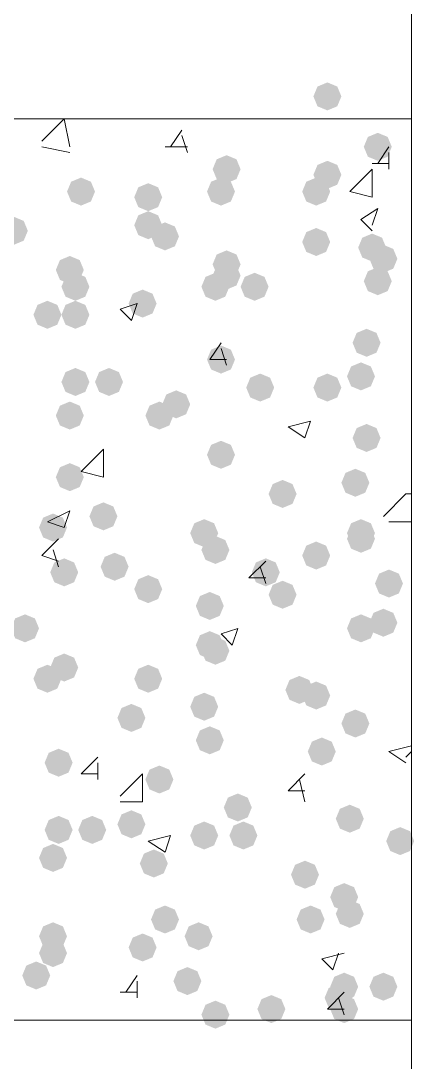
# Model space of a CAD drawing. Header units: millimetres. Extents: x 29 to 95071, y 20 to 67221.
# Drawn here: x 10563 to 10911, y 37320 to 38242 of the extents above; entities that cross this region are included whole.
import ezdxf

# ---------------------------------------------------------------- set-up
doc = ezdxf.new("R2010")
doc.units = ezdxf.units.MM

msp = doc.modelspace()

# ---------------------------------------------------------------- hatches: boundary and pattern name
h = msp.add_hatch(color=7)
h.dxf.hatch_style = 2
h.paths.add_polyline_path([(10834.36, 38162.83), (10825.61, 38166.47), (10821.97, 38175.22), (10825.61, 38183.97), (10834.36, 38187.61), (10843.11, 38183.97), (10846.75, 38175.22), (10843.11, 38166.47)])
h = msp.add_hatch(color=7)
h.dxf.hatch_style = 2
h.paths.add_polyline_path([(10878.97, 38118.22), (10870.22, 38121.86), (10866.58, 38130.61), (10870.22, 38139.36), (10878.97, 38143), (10887.72, 38139.36), (10891.36, 38130.61), (10887.72, 38121.86)])
h = msp.add_hatch(color=7)
h.dxf.hatch_style = 2
h.paths.add_polyline_path([(10745.14, 38098.39), (10736.39, 38102.04), (10732.75, 38110.79), (10736.39, 38119.54), (10745.14, 38123.18), (10753.89, 38119.54), (10757.53, 38110.79), (10753.89, 38102.04)])
h = msp.add_hatch(color=7)
h.dxf.hatch_style = 2
h.paths.add_polyline_path([(10834.36, 38093.44), (10825.61, 38097.08), (10821.97, 38105.83), (10825.61, 38114.58), (10834.36, 38118.22), (10843.11, 38114.58), (10846.75, 38105.83), (10843.11, 38097.08)])
h = msp.add_hatch(color=7)
h.dxf.hatch_style = 2
h.paths.add_polyline_path([(10616.27, 38078.57), (10607.52, 38082.21), (10603.88, 38090.96), (10607.52, 38099.71), (10616.27, 38103.35), (10625.02, 38099.71), (10628.66, 38090.96), (10625.02, 38082.21)])
h = msp.add_hatch(color=7)
h.dxf.hatch_style = 2
h.paths.add_polyline_path([(10740.19, 38078.57), (10731.43, 38082.21), (10727.79, 38090.96), (10731.43, 38099.71), (10740.19, 38103.35), (10748.94, 38099.71), (10752.58, 38090.96), (10748.94, 38082.21)])
h = msp.add_hatch(color=7)
h.dxf.hatch_style = 2
h.paths.add_polyline_path([(10824.45, 38078.57), (10815.7, 38082.21), (10812.06, 38090.96), (10815.7, 38099.71), (10824.45, 38103.35), (10833.2, 38099.71), (10836.84, 38090.96), (10833.2, 38082.21)])
h = msp.add_hatch(color=7)
h.dxf.hatch_style = 2
h.paths.add_polyline_path([(10675.75, 38073.61), (10667, 38077.25), (10663.36, 38086), (10667, 38094.76), (10675.75, 38098.39), (10684.5, 38094.76), (10688.14, 38086), (10684.5, 38077.25)])
h = msp.add_hatch(color=7)
h.dxf.hatch_style = 2
h.paths.add_polyline_path([(10675.75, 38048.83), (10667, 38052.47), (10663.36, 38061.22), (10667, 38069.97), (10675.75, 38073.61), (10684.5, 38069.97), (10688.14, 38061.22), (10684.5, 38052.47)])
h = msp.add_hatch(color=7)
h.dxf.hatch_style = 2
h.paths.add_polyline_path([(10556.79, 38043.87), (10548.04, 38047.51), (10544.4, 38056.26), (10548.04, 38065.02), (10556.79, 38068.66), (10565.55, 38065.02), (10569.19, 38056.26), (10565.55, 38047.51)])
h = msp.add_hatch(color=7)
h.dxf.hatch_style = 2
h.paths.add_polyline_path([(10690.62, 38038.92), (10681.87, 38042.56), (10678.23, 38051.31), (10681.87, 38060.06), (10690.62, 38063.7), (10699.37, 38060.06), (10703.01, 38051.31), (10699.37, 38042.56)])
h = msp.add_hatch(color=7)
h.dxf.hatch_style = 2
h.paths.add_polyline_path([(10824.45, 38033.96), (10815.7, 38037.6), (10812.06, 38046.35), (10815.7, 38055.1), (10824.45, 38058.74), (10833.2, 38055.1), (10836.84, 38046.35), (10833.2, 38037.6)])
h = msp.add_hatch(color=7)
h.dxf.hatch_style = 2
h.paths.add_polyline_path([(10874.01, 38029), (10865.26, 38032.64), (10861.62, 38041.39), (10865.26, 38050.15), (10874.01, 38053.79), (10882.76, 38050.15), (10886.4, 38041.39), (10882.76, 38032.64)])
h = msp.add_hatch(color=7)
h.dxf.hatch_style = 2
h.paths.add_polyline_path([(10745.14, 38014.13), (10736.39, 38017.77), (10732.75, 38026.53), (10736.39, 38035.28), (10745.14, 38038.92), (10753.89, 38035.28), (10757.53, 38026.53), (10753.89, 38017.77)])
h = msp.add_hatch(color=7)
h.dxf.hatch_style = 2
h.paths.add_polyline_path([(10883.93, 38019.09), (10875.17, 38022.73), (10871.53, 38031.48), (10875.17, 38040.23), (10883.93, 38043.87), (10892.68, 38040.23), (10896.32, 38031.48), (10892.68, 38022.73)])
h = msp.add_hatch(color=7)
h.dxf.hatch_style = 2
h.paths.add_polyline_path([(10606.36, 38009.18), (10597.61, 38012.82), (10593.97, 38021.57), (10597.61, 38030.32), (10606.36, 38033.96), (10615.11, 38030.32), (10618.75, 38021.57), (10615.11, 38012.82)])
h = msp.add_hatch(color=7)
h.dxf.hatch_style = 2
h.paths.add_polyline_path([(10745.14, 38004.22), (10736.39, 38007.86), (10732.75, 38016.61), (10736.39, 38025.36), (10745.14, 38029), (10753.89, 38025.36), (10757.53, 38016.61), (10753.89, 38007.86)])
h = msp.add_hatch(color=7)
h.dxf.hatch_style = 2
h.paths.add_polyline_path([(10611.32, 37994.31), (10602.56, 37997.95), (10598.92, 38006.7), (10602.56, 38015.45), (10611.32, 38019.09), (10620.07, 38015.45), (10623.71, 38006.7), (10620.07, 37997.95)])
h = msp.add_hatch(color=7)
h.dxf.hatch_style = 2
h.paths.add_polyline_path([(10735.23, 37994.31), (10726.48, 37997.95), (10722.84, 38006.7), (10726.48, 38015.45), (10735.23, 38019.09), (10743.98, 38015.45), (10747.62, 38006.7), (10743.98, 37997.95)])
h = msp.add_hatch(color=7)
h.dxf.hatch_style = 2
h.paths.add_polyline_path([(10769.93, 37994.31), (10761.17, 37997.95), (10757.53, 38006.7), (10761.17, 38015.45), (10769.93, 38019.09), (10778.68, 38015.45), (10782.32, 38006.7), (10778.68, 37997.95)])
h = msp.add_hatch(color=7)
h.dxf.hatch_style = 2
h.paths.add_polyline_path([(10878.97, 37999.26), (10870.22, 38002.9), (10866.58, 38011.66), (10870.22, 38020.41), (10878.97, 38024.05), (10887.72, 38020.41), (10891.36, 38011.66), (10887.72, 38002.9)])
h = msp.add_hatch(color=7)
h.dxf.hatch_style = 2
h.paths.add_polyline_path([(10670.79, 37979.44), (10662.04, 37983.08), (10658.4, 37991.83), (10662.04, 38000.58), (10670.79, 38004.22), (10679.55, 38000.58), (10683.19, 37991.83), (10679.55, 37983.08)])
h = msp.add_hatch(color=7)
h.dxf.hatch_style = 2
h.paths.add_polyline_path([(10586.53, 37969.52), (10577.78, 37973.16), (10574.14, 37981.92), (10577.78, 37990.67), (10586.53, 37994.31), (10595.28, 37990.67), (10598.92, 37981.92), (10595.28, 37973.16)])
h = msp.add_hatch(color=7)
h.dxf.hatch_style = 2
h.paths.add_polyline_path([(10611.32, 37969.52), (10602.56, 37973.16), (10598.92, 37981.92), (10602.56, 37990.67), (10611.32, 37994.31), (10620.07, 37990.67), (10623.71, 37981.92), (10620.07, 37973.16)])
h = msp.add_hatch(color=7)
h.dxf.hatch_style = 2
h.paths.add_polyline_path([(10869.06, 37944.74), (10860.3, 37948.38), (10856.66, 37957.13), (10860.3, 37965.88), (10869.06, 37969.52), (10877.81, 37965.88), (10881.45, 37957.13), (10877.81, 37948.38)])
h = msp.add_hatch(color=7)
h.dxf.hatch_style = 2
h.paths.add_polyline_path([(10740.19, 37929.87), (10731.43, 37933.51), (10727.79, 37942.26), (10731.43, 37951.02), (10740.19, 37954.66), (10748.94, 37951.02), (10752.58, 37942.26), (10748.94, 37933.51)])
h = msp.add_hatch(color=7)
h.dxf.hatch_style = 2
h.paths.add_polyline_path([(10611.32, 37910.05), (10602.56, 37913.69), (10598.92, 37922.44), (10602.56, 37931.19), (10611.32, 37934.83), (10620.07, 37931.19), (10623.71, 37922.44), (10620.07, 37913.69)])
h = msp.add_hatch(color=7)
h.dxf.hatch_style = 2
h.paths.add_polyline_path([(10641.06, 37910.05), (10632.3, 37913.69), (10628.66, 37922.44), (10632.3, 37931.19), (10641.06, 37934.83), (10649.81, 37931.19), (10653.45, 37922.44), (10649.81, 37913.69)])
h = msp.add_hatch(color=7)
h.dxf.hatch_style = 2
h.paths.add_polyline_path([(10864.1, 37915), (10855.35, 37918.64), (10851.71, 37927.39), (10855.35, 37936.15), (10864.1, 37939.79), (10872.85, 37936.15), (10876.49, 37927.39), (10872.85, 37918.64)])
h = msp.add_hatch(color=7)
h.dxf.hatch_style = 2
h.paths.add_polyline_path([(10774.88, 37905.09), (10766.13, 37908.73), (10762.49, 37917.48), (10766.13, 37926.23), (10774.88, 37929.87), (10783.63, 37926.23), (10787.27, 37917.48), (10783.63, 37908.73)])
h = msp.add_hatch(color=7)
h.dxf.hatch_style = 2
h.paths.add_polyline_path([(10834.36, 37905.09), (10825.61, 37908.73), (10821.97, 37917.48), (10825.61, 37926.23), (10834.36, 37929.87), (10843.11, 37926.23), (10846.75, 37917.48), (10843.11, 37908.73)])
h = msp.add_hatch(color=7)
h.dxf.hatch_style = 2
h.paths.add_polyline_path([(10700.53, 37890.22), (10691.78, 37893.86), (10688.14, 37902.61), (10691.78, 37911.36), (10700.53, 37915), (10709.28, 37911.36), (10712.92, 37902.61), (10709.28, 37893.86)])
h = msp.add_hatch(color=7)
h.dxf.hatch_style = 2
h.paths.add_polyline_path([(10606.36, 37880.31), (10597.61, 37883.95), (10593.97, 37892.7), (10597.61, 37901.45), (10606.36, 37905.09), (10615.11, 37901.45), (10618.75, 37892.7), (10615.11, 37883.95)])
h = msp.add_hatch(color=7)
h.dxf.hatch_style = 2
h.paths.add_polyline_path([(10685.66, 37880.31), (10676.91, 37883.95), (10673.27, 37892.7), (10676.91, 37901.45), (10685.66, 37905.09), (10694.42, 37901.45), (10698.06, 37892.7), (10694.42, 37883.95)])
h = msp.add_hatch(color=7)
h.dxf.hatch_style = 2
h.paths.add_polyline_path([(10869.06, 37860.48), (10860.3, 37864.12), (10856.66, 37872.87), (10860.3, 37881.62), (10869.06, 37885.26), (10877.81, 37881.62), (10881.45, 37872.87), (10877.81, 37864.12)])
h = msp.add_hatch(color=7)
h.dxf.hatch_style = 2
h.paths.add_polyline_path([(10740.19, 37845.61), (10731.43, 37849.25), (10727.79, 37858), (10731.43, 37866.75), (10740.19, 37870.39), (10748.94, 37866.75), (10752.58, 37858), (10748.94, 37849.25)])
h = msp.add_hatch(color=7)
h.dxf.hatch_style = 2
h.paths.add_polyline_path([(10606.36, 37825.79), (10597.61, 37829.43), (10593.97, 37838.18), (10597.61, 37846.93), (10606.36, 37850.57), (10615.11, 37846.93), (10618.75, 37838.18), (10615.11, 37829.43)])
h = msp.add_hatch(color=7)
h.dxf.hatch_style = 2
h.paths.add_polyline_path([(10859.14, 37820.83), (10850.39, 37824.47), (10846.75, 37833.22), (10850.39, 37841.97), (10859.14, 37845.61), (10867.89, 37841.97), (10871.53, 37833.22), (10867.89, 37824.47)])
h = msp.add_hatch(color=7)
h.dxf.hatch_style = 2
h.paths.add_polyline_path([(10794.71, 37810.92), (10785.96, 37814.56), (10782.32, 37823.31), (10785.96, 37832.06), (10794.71, 37835.7), (10803.46, 37832.06), (10807.1, 37823.31), (10803.46, 37814.56)])
h = msp.add_hatch(color=7)
h.dxf.hatch_style = 2
h.paths.add_polyline_path([(10636.1, 37791.09), (10627.35, 37794.73), (10623.71, 37803.48), (10627.35, 37812.23), (10636.1, 37815.87), (10644.85, 37812.23), (10648.49, 37803.48), (10644.85, 37794.73)])
h = msp.add_hatch(color=7)
h.dxf.hatch_style = 2
h.paths.add_polyline_path([(10591.49, 37781.18), (10582.74, 37784.82), (10579.1, 37793.57), (10582.74, 37802.32), (10591.49, 37805.96), (10600.24, 37802.32), (10603.88, 37793.57), (10600.24, 37784.82)])
h = msp.add_hatch(color=7)
h.dxf.hatch_style = 2
h.paths.add_polyline_path([(10725.32, 37776.22), (10716.56, 37779.86), (10712.92, 37788.61), (10716.56, 37797.36), (10725.32, 37801), (10734.07, 37797.36), (10737.71, 37788.61), (10734.07, 37779.86)])
h = msp.add_hatch(color=7)
h.dxf.hatch_style = 2
h.paths.add_polyline_path([(10864.1, 37776.22), (10855.35, 37779.86), (10851.71, 37788.61), (10855.35, 37797.36), (10864.1, 37801), (10872.85, 37797.36), (10876.49, 37788.61), (10872.85, 37779.86)])
h = msp.add_hatch(color=7)
h.dxf.hatch_style = 2
h.paths.add_polyline_path([(10864.1, 37771.26), (10855.35, 37774.9), (10851.71, 37783.65), (10855.35, 37792.41), (10864.1, 37796.05), (10872.85, 37792.41), (10876.49, 37783.65), (10872.85, 37774.9)])
h = msp.add_hatch(color=7)
h.dxf.hatch_style = 2
h.paths.add_polyline_path([(10735.23, 37761.35), (10726.48, 37764.99), (10722.84, 37773.74), (10726.48, 37782.49), (10735.23, 37786.13), (10743.98, 37782.49), (10747.62, 37773.74), (10743.98, 37764.99)])
h = msp.add_hatch(color=7)
h.dxf.hatch_style = 2
h.paths.add_polyline_path([(10824.45, 37756.39), (10815.7, 37760.03), (10812.06, 37768.78), (10815.7, 37777.54), (10824.45, 37781.18), (10833.2, 37777.54), (10836.84, 37768.78), (10833.2, 37760.03)])
h = msp.add_hatch(color=7)
h.dxf.hatch_style = 2
h.paths.add_polyline_path([(10646.01, 37746.48), (10637.26, 37750.12), (10633.62, 37758.87), (10637.26, 37767.62), (10646.01, 37771.26), (10654.76, 37767.62), (10658.4, 37758.87), (10654.76, 37750.12)])
h = msp.add_hatch(color=7)
h.dxf.hatch_style = 2
h.paths.add_polyline_path([(10601.4, 37741.52), (10592.65, 37745.16), (10589.01, 37753.92), (10592.65, 37762.67), (10601.4, 37766.31), (10610.15, 37762.67), (10613.79, 37753.92), (10610.15, 37745.16)])
h = msp.add_hatch(color=7)
h.dxf.hatch_style = 2
h.paths.add_polyline_path([(10779.84, 37741.52), (10771.09, 37745.16), (10767.45, 37753.92), (10771.09, 37762.67), (10779.84, 37766.31), (10788.59, 37762.67), (10792.23, 37753.92), (10788.59, 37745.16)])
h = msp.add_hatch(color=7)
h.dxf.hatch_style = 2
h.paths.add_polyline_path([(10675.75, 37726.65), (10667, 37730.29), (10663.36, 37739.05), (10667, 37747.8), (10675.75, 37751.44), (10684.5, 37747.8), (10688.14, 37739.05), (10684.5, 37730.29)])
h = msp.add_hatch(color=7)
h.dxf.hatch_style = 2
h.paths.add_polyline_path([(10888.88, 37731.61), (10880.13, 37735.25), (10876.49, 37744), (10880.13, 37752.75), (10888.88, 37756.39), (10897.63, 37752.75), (10901.27, 37744), (10897.63, 37735.25)])
h = msp.add_hatch(color=7)
h.dxf.hatch_style = 2
h.paths.add_polyline_path([(10794.71, 37721.7), (10785.96, 37725.34), (10782.32, 37734.09), (10785.96, 37742.84), (10794.71, 37746.48), (10803.46, 37742.84), (10807.1, 37734.09), (10803.46, 37725.34)])
h = msp.add_hatch(color=7)
h.dxf.hatch_style = 2
h.paths.add_polyline_path([(10730.27, 37711.78), (10721.52, 37715.42), (10717.88, 37724.18), (10721.52, 37732.93), (10730.27, 37736.57), (10739.02, 37732.93), (10742.66, 37724.18), (10739.02, 37715.42)])
h = msp.add_hatch(color=7)
h.dxf.hatch_style = 2
h.paths.add_polyline_path([(10883.93, 37696.92), (10875.17, 37700.56), (10871.53, 37709.31), (10875.17, 37718.06), (10883.93, 37721.7), (10892.68, 37718.06), (10896.32, 37709.31), (10892.68, 37700.56)])
h = msp.add_hatch(color=7)
h.dxf.hatch_style = 2
h.paths.add_polyline_path([(10566.71, 37691.96), (10557.96, 37695.6), (10554.32, 37704.35), (10557.96, 37713.1), (10566.71, 37716.74), (10575.46, 37713.1), (10579.1, 37704.35), (10575.46, 37695.6)])
h = msp.add_hatch(color=7)
h.dxf.hatch_style = 2
h.paths.add_polyline_path([(10864.1, 37691.96), (10855.35, 37695.6), (10851.71, 37704.35), (10855.35, 37713.1), (10864.1, 37716.74), (10872.85, 37713.1), (10876.49, 37704.35), (10872.85, 37695.6)])
h = msp.add_hatch(color=7)
h.dxf.hatch_style = 2
h.paths.add_polyline_path([(10730.27, 37677.09), (10721.52, 37680.73), (10717.88, 37689.48), (10721.52, 37698.23), (10730.27, 37701.87), (10739.02, 37698.23), (10742.66, 37689.48), (10739.02, 37680.73)])
h = msp.add_hatch(color=7)
h.dxf.hatch_style = 2
h.paths.add_polyline_path([(10735.23, 37672.13), (10726.48, 37675.77), (10722.84, 37684.52), (10726.48, 37693.28), (10735.23, 37696.92), (10743.98, 37693.28), (10747.62, 37684.52), (10743.98, 37675.77)])
h = msp.add_hatch(color=7)
h.dxf.hatch_style = 2
h.paths.add_polyline_path([(10601.4, 37657.26), (10592.65, 37660.9), (10589.01, 37669.65), (10592.65, 37678.41), (10601.4, 37682.05), (10610.15, 37678.41), (10613.79, 37669.65), (10610.15, 37660.9)])
h = msp.add_hatch(color=7)
h.dxf.hatch_style = 2
h.paths.add_polyline_path([(10586.53, 37647.35), (10577.78, 37650.99), (10574.14, 37659.74), (10577.78, 37668.49), (10586.53, 37672.13), (10595.28, 37668.49), (10598.92, 37659.74), (10595.28, 37650.99)])
h = msp.add_hatch(color=7)
h.dxf.hatch_style = 2
h.paths.add_polyline_path([(10675.75, 37647.35), (10667, 37650.99), (10663.36, 37659.74), (10667, 37668.49), (10675.75, 37672.13), (10684.5, 37668.49), (10688.14, 37659.74), (10684.5, 37650.99)])
h = msp.add_hatch(color=7)
h.dxf.hatch_style = 2
h.paths.add_polyline_path([(10809.58, 37637.44), (10800.83, 37641.08), (10797.19, 37649.83), (10800.83, 37658.58), (10809.58, 37662.22), (10818.33, 37658.58), (10821.97, 37649.83), (10818.33, 37641.08)])
h = msp.add_hatch(color=7)
h.dxf.hatch_style = 2
h.paths.add_polyline_path([(10824.45, 37632.48), (10815.7, 37636.12), (10812.06, 37644.87), (10815.7, 37653.62), (10824.45, 37657.26), (10833.2, 37653.62), (10836.84, 37644.87), (10833.2, 37636.12)])
h = msp.add_hatch(color=7)
h.dxf.hatch_style = 2
h.paths.add_polyline_path([(10725.32, 37622.57), (10716.56, 37626.21), (10712.92, 37634.96), (10716.56, 37643.71), (10725.32, 37647.35), (10734.07, 37643.71), (10737.71, 37634.96), (10734.07, 37626.21)])
h = msp.add_hatch(color=7)
h.dxf.hatch_style = 2
h.paths.add_polyline_path([(10660.88, 37612.65), (10652.13, 37616.29), (10648.49, 37625.05), (10652.13, 37633.8), (10660.88, 37637.44), (10669.63, 37633.8), (10673.27, 37625.05), (10669.63, 37616.29)])
h = msp.add_hatch(color=7)
h.dxf.hatch_style = 2
h.paths.add_polyline_path([(10859.14, 37607.7), (10850.39, 37611.34), (10846.75, 37620.09), (10850.39, 37628.84), (10859.14, 37632.48), (10867.89, 37628.84), (10871.53, 37620.09), (10867.89, 37611.34)])
h = msp.add_hatch(color=7)
h.dxf.hatch_style = 2
h.paths.add_polyline_path([(10730.27, 37592.83), (10721.52, 37596.47), (10717.88, 37605.22), (10721.52, 37613.97), (10730.27, 37617.61), (10739.02, 37613.97), (10742.66, 37605.22), (10739.02, 37596.47)])
h = msp.add_hatch(color=7)
h.dxf.hatch_style = 2
h.paths.add_polyline_path([(10829.4, 37582.91), (10820.65, 37586.55), (10817.01, 37595.31), (10820.65, 37604.06), (10829.4, 37607.7), (10838.16, 37604.06), (10841.79, 37595.31), (10838.16, 37586.55)])
h = msp.add_hatch(color=7)
h.dxf.hatch_style = 2
h.paths.add_polyline_path([(10596.45, 37573), (10587.69, 37576.64), (10584.05, 37585.39), (10587.69, 37594.14), (10596.45, 37597.78), (10605.2, 37594.14), (10608.84, 37585.39), (10605.2, 37576.64)])
h = msp.add_hatch(color=7)
h.dxf.hatch_style = 2
h.paths.add_polyline_path([(10685.66, 37558.13), (10676.91, 37561.77), (10673.27, 37570.52), (10676.91, 37579.27), (10685.66, 37582.91), (10694.42, 37579.27), (10698.06, 37570.52), (10694.42, 37561.77)])
h = msp.add_hatch(color=7)
h.dxf.hatch_style = 2
h.paths.add_polyline_path([(10755.06, 37533.35), (10746.3, 37536.99), (10742.66, 37545.74), (10746.3, 37554.49), (10755.06, 37558.13), (10763.81, 37554.49), (10767.45, 37545.74), (10763.81, 37536.99)])
h = msp.add_hatch(color=7)
h.dxf.hatch_style = 2
h.paths.add_polyline_path([(10854.19, 37523.44), (10845.44, 37527.08), (10841.79, 37535.83), (10845.44, 37544.58), (10854.19, 37548.22), (10862.94, 37544.58), (10866.58, 37535.83), (10862.94, 37527.08)])
h = msp.add_hatch(color=7)
h.dxf.hatch_style = 2
h.paths.add_polyline_path([(10596.45, 37513.52), (10587.69, 37517.16), (10584.05, 37525.91), (10587.69, 37534.67), (10596.45, 37538.31), (10605.2, 37534.67), (10608.84, 37525.91), (10605.2, 37517.16)])
h = msp.add_hatch(color=7)
h.dxf.hatch_style = 2
h.paths.add_polyline_path([(10626.19, 37513.52), (10617.43, 37517.16), (10613.79, 37525.91), (10617.43, 37534.67), (10626.19, 37538.31), (10634.94, 37534.67), (10638.58, 37525.91), (10634.94, 37517.16)])
h = msp.add_hatch(color=7)
h.dxf.hatch_style = 2
h.paths.add_polyline_path([(10660.88, 37518.48), (10652.13, 37522.12), (10648.49, 37530.87), (10652.13, 37539.62), (10660.88, 37543.26), (10669.63, 37539.62), (10673.27, 37530.87), (10669.63, 37522.12)])
h = msp.add_hatch(color=7)
h.dxf.hatch_style = 2
h.paths.add_polyline_path([(10725.32, 37508.57), (10716.56, 37512.21), (10712.92, 37520.96), (10716.56, 37529.71), (10725.32, 37533.35), (10734.07, 37529.71), (10737.71, 37520.96), (10734.07, 37512.21)])
h = msp.add_hatch(color=7)
h.dxf.hatch_style = 2
h.paths.add_polyline_path([(10760.01, 37508.57), (10751.26, 37512.21), (10747.62, 37520.96), (10751.26, 37529.71), (10760.01, 37533.35), (10768.76, 37529.71), (10772.4, 37520.96), (10768.76, 37512.21)])
h = msp.add_hatch(color=7)
h.dxf.hatch_style = 2
h.paths.add_polyline_path([(10898.8, 37503.61), (10890.04, 37507.25), (10886.4, 37516), (10890.04, 37524.75), (10898.8, 37528.39), (10907.55, 37524.75), (10911.19, 37516), (10907.55, 37507.25)])
h = msp.add_hatch(color=7)
h.dxf.hatch_style = 2
h.paths.add_polyline_path([(10591.49, 37488.74), (10582.74, 37492.38), (10579.1, 37501.13), (10582.74, 37509.88), (10591.49, 37513.52), (10600.24, 37509.88), (10603.88, 37501.13), (10600.24, 37492.38)])
h = msp.add_hatch(color=7)
h.dxf.hatch_style = 2
h.paths.add_polyline_path([(10680.71, 37483.78), (10671.96, 37487.42), (10668.32, 37496.18), (10671.96, 37504.93), (10680.71, 37508.57), (10689.46, 37504.93), (10693.1, 37496.18), (10689.46, 37487.42)])
h = msp.add_hatch(color=7)
h.dxf.hatch_style = 2
h.paths.add_polyline_path([(10814.53, 37473.87), (10805.78, 37477.51), (10802.14, 37486.26), (10805.78, 37495.01), (10814.53, 37498.65), (10823.29, 37495.01), (10826.93, 37486.26), (10823.29, 37477.51)])
h = msp.add_hatch(color=7)
h.dxf.hatch_style = 2
h.paths.add_polyline_path([(10849.23, 37454.04), (10840.48, 37457.68), (10836.84, 37466.44), (10840.48, 37475.19), (10849.23, 37478.83), (10857.98, 37475.19), (10861.62, 37466.44), (10857.98, 37457.68)])
h = msp.add_hatch(color=7)
h.dxf.hatch_style = 2
h.paths.add_polyline_path([(10854.19, 37439.17), (10845.44, 37442.81), (10841.79, 37451.57), (10845.44, 37460.32), (10854.19, 37463.96), (10862.94, 37460.32), (10866.58, 37451.57), (10862.94, 37442.81)])
h = msp.add_hatch(color=7)
h.dxf.hatch_style = 2
h.paths.add_polyline_path([(10690.62, 37434.22), (10681.87, 37437.86), (10678.23, 37446.61), (10681.87, 37455.36), (10690.62, 37459), (10699.37, 37455.36), (10703.01, 37446.61), (10699.37, 37437.86)])
h = msp.add_hatch(color=7)
h.dxf.hatch_style = 2
h.paths.add_polyline_path([(10819.49, 37434.22), (10810.74, 37437.86), (10807.1, 37446.61), (10810.74, 37455.36), (10819.49, 37459), (10828.24, 37455.36), (10831.88, 37446.61), (10828.24, 37437.86)])
h = msp.add_hatch(color=7)
h.dxf.hatch_style = 2
h.paths.add_polyline_path([(10591.49, 37419.35), (10582.74, 37422.99), (10579.1, 37431.74), (10582.74, 37440.49), (10591.49, 37444.13), (10600.24, 37440.49), (10603.88, 37431.74), (10600.24, 37422.99)])
h = msp.add_hatch(color=7)
h.dxf.hatch_style = 2
h.paths.add_polyline_path([(10720.36, 37419.35), (10711.61, 37422.99), (10707.97, 37431.74), (10711.61, 37440.49), (10720.36, 37444.13), (10729.11, 37440.49), (10732.75, 37431.74), (10729.11, 37422.99)])
h = msp.add_hatch(color=7)
h.dxf.hatch_style = 2
h.paths.add_polyline_path([(10591.49, 37404.48), (10582.74, 37408.12), (10579.1, 37416.87), (10582.74, 37425.62), (10591.49, 37429.26), (10600.24, 37425.62), (10603.88, 37416.87), (10600.24, 37408.12)])
h = msp.add_hatch(color=7)
h.dxf.hatch_style = 2
h.paths.add_polyline_path([(10670.79, 37409.44), (10662.04, 37413.08), (10658.4, 37421.83), (10662.04, 37430.58), (10670.79, 37434.22), (10679.55, 37430.58), (10683.19, 37421.83), (10679.55, 37413.08)])
h = msp.add_hatch(color=7)
h.dxf.hatch_style = 2
h.paths.add_polyline_path([(10576.62, 37384.65), (10567.87, 37388.29), (10564.23, 37397.04), (10567.87, 37405.8), (10576.62, 37409.44), (10585.37, 37405.8), (10589.01, 37397.04), (10585.37, 37388.29)])
h = msp.add_hatch(color=7)
h.dxf.hatch_style = 2
h.paths.add_polyline_path([(10710.45, 37379.7), (10701.7, 37383.34), (10698.06, 37392.09), (10701.7, 37400.84), (10710.45, 37404.48), (10719.2, 37400.84), (10722.84, 37392.09), (10719.2, 37383.34)])
h = msp.add_hatch(color=7)
h.dxf.hatch_style = 2
h.paths.add_polyline_path([(10849.23, 37374.74), (10840.48, 37378.38), (10836.84, 37387.13), (10840.48, 37395.88), (10849.23, 37399.52), (10857.98, 37395.88), (10861.62, 37387.13), (10857.98, 37378.38)])
h = msp.add_hatch(color=7)
h.dxf.hatch_style = 2
h.paths.add_polyline_path([(10883.93, 37374.74), (10875.17, 37378.38), (10871.53, 37387.13), (10875.17, 37395.88), (10883.93, 37399.52), (10892.68, 37395.88), (10896.32, 37387.13), (10892.68, 37378.38)])
h = msp.add_hatch(color=7)
h.dxf.hatch_style = 2
h.paths.add_polyline_path([(10844.27, 37364.83), (10835.52, 37368.47), (10831.88, 37377.22), (10835.52, 37385.97), (10844.27, 37389.61), (10853.02, 37385.97), (10856.66, 37377.22), (10853.02, 37368.47)])
h = msp.add_hatch(color=7)
h.dxf.hatch_style = 2
h.paths.add_polyline_path([(10735.23, 37349.96), (10726.48, 37353.6), (10722.84, 37362.35), (10726.48, 37371.1), (10735.23, 37374.74), (10743.98, 37371.1), (10747.62, 37362.35), (10743.98, 37353.6)])
h = msp.add_hatch(color=7)
h.dxf.hatch_style = 2
h.paths.add_polyline_path([(10784.79, 37354.91), (10776.04, 37358.55), (10772.4, 37367.3), (10776.04, 37376.06), (10784.79, 37379.7), (10793.55, 37376.06), (10797.19, 37367.3), (10793.55, 37358.55)])
h = msp.add_hatch(color=7)
h.dxf.hatch_style = 2
h.paths.add_polyline_path([(10849.23, 37354.91), (10840.48, 37358.55), (10836.84, 37367.3), (10840.48, 37376.06), (10849.23, 37379.7), (10857.98, 37376.06), (10861.62, 37367.3), (10857.98, 37358.55)])

# ---------------------------------------------------------------- linework, layer by layer
at = {"color": 7, "lineweight": 0}
for points in [[(10908.71, 32653.63), (10908.71, 42705.5)], [(9907.49, 38155.4), (10908.71, 38155.4)], [(10581.58, 38135.57), (10601.4, 38155.4)], [(10606.36, 38130.61), (10601.4, 38155.4)], [(10695.58, 38130.61), (10705.49, 38145.48)], [(10710.45, 38125.66), (10705.49, 38140.53)], [(10581.58, 38130.61), (10606.36, 38125.66)], [(10690.62, 38130.61), (10710.45, 38130.61)], [(10878.97, 38115.74), (10888.88, 38130.61)], [(10888.88, 38110.79), (10888.88, 38125.66)], [(10854.19, 38090.96), (10874.01, 38110.79)], [(10874.01, 38115.74), (10888.88, 38115.74)], [(10874.01, 38086), (10874.01, 38110.79)], [(10854.19, 38090.96), (10874.01, 38086)], [(10864.1, 38066.18), (10878.97, 38076.09)], [(10874.01, 38061.22), (10878.97, 38076.09)], [(10864.1, 38066.18), (10874.01, 38056.26)], [(10650.97, 37986.87), (10665.84, 37991.83)], [(10660.88, 37976.96), (10665.84, 37991.83)], [(10650.97, 37986.87), (10660.88, 37976.96)], [(10730.27, 37942.26), (10740.19, 37957.13)], [(10745.14, 37937.31), (10740.19, 37952.18)], [(10730.27, 37942.26), (10745.14, 37942.26)], [(10799.66, 37882.79), (10819.49, 37887.74)], [(10814.53, 37872.87), (10819.49, 37887.74)], [(10799.66, 37882.79), (10814.53, 37872.87)], [(10616.27, 37843.13), (10636.1, 37862.96)], [(10636.1, 37838.18), (10636.1, 37862.96)], [(10616.27, 37843.13), (10636.1, 37838.18)], [(10883.93, 37803.48), (10903.75, 37823.31)], [(10908.71, 37823.31), (10903.75, 37823.31)], [(10586.53, 37798.52), (10606.36, 37808.44)], [(10601.4, 37793.57), (10606.36, 37808.44)], [(10586.53, 37798.52), (10601.4, 37793.57)], [(10888.88, 37798.52), (10908.71, 37798.52)], [(10581.58, 37768.78), (10596.45, 37783.65)], [(10581.58, 37768.78), (10596.45, 37763.83)], [(10596.45, 37758.87), (10591.49, 37773.74)], [(10764.97, 37748.96), (10779.84, 37763.83)], [(10779.84, 37744), (10774.88, 37758.87)], [(10764.97, 37748.96), (10779.84, 37748.96)], [(10740.19, 37699.39), (10755.06, 37704.35)], [(10750.1, 37689.48), (10755.06, 37704.35)], [(10740.19, 37699.39), (10750.1, 37689.48)], [(10888.88, 37595.31), (10908.71, 37600.26)], [(10888.88, 37595.31), (10903.75, 37585.39)], [(10903.75, 37590.35), (10908.71, 37595.31)], [(10616.27, 37575.48), (10631.14, 37590.35)], [(10631.14, 37570.52), (10631.14, 37585.39)], [(10616.27, 37575.48), (10631.14, 37575.48)], [(10650.97, 37555.65), (10670.79, 37575.48)], [(10670.79, 37550.7), (10670.79, 37575.48)], [(10799.66, 37560.61), (10814.53, 37575.48)], [(10814.53, 37550.7), (10809.58, 37570.52)], [(10799.66, 37560.61), (10814.53, 37560.61)], [(10650.97, 37550.7), (10670.79, 37550.7)], [(10675.75, 37516), (10695.58, 37520.96)], [(10690.62, 37506.09), (10695.58, 37520.96)], [(10675.75, 37516), (10690.62, 37506.09)], [(10829.4, 37411.91), (10849.23, 37416.87)], [(10829.4, 37411.91), (10839.32, 37402)], [(10839.32, 37402), (10844.27, 37416.87)], [(10655.92, 37382.17), (10665.84, 37397.04)], [(10665.84, 37377.22), (10665.84, 37392.09)], [(10650.97, 37382.17), (10665.84, 37382.17)], [(10834.36, 37367.3), (10849.23, 37382.17)], [(10849.23, 37362.35), (10844.27, 37377.22)], [(10834.36, 37367.3), (10849.23, 37367.3)], [(9907.49, 37357.39), (10908.71, 37357.39)]]:
    msp.add_lwpolyline(points, dxfattribs=at)

doc.saveas('drawing.dxf')
